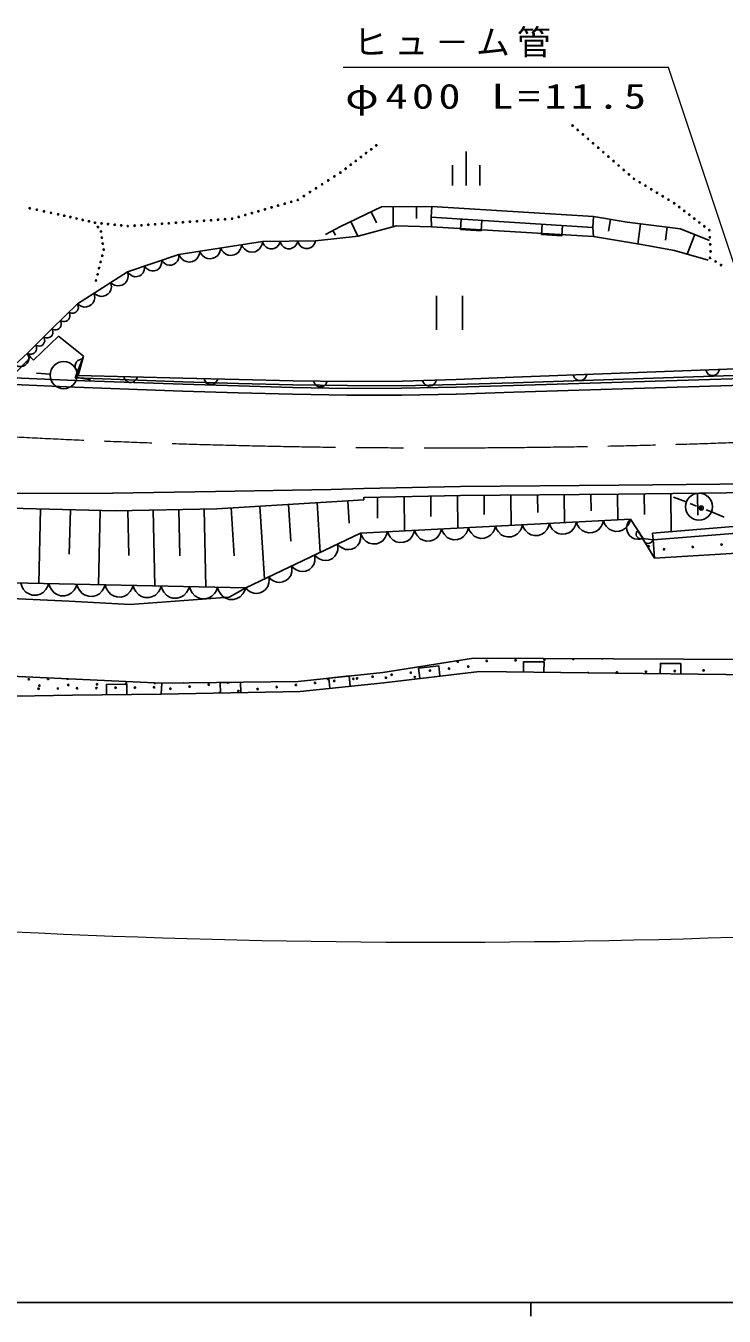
# Model space of a CAD drawing. Units: millimetres, scale not verified. Extents: x 40000 to 680000, y 20000 to 380000.
# Drawn here: x 230904 to 282191, y 204000 to 298702 of the extents above; entities that cross this region are included whole.
import ezdxf

# ---------------------------------------------------------------- set-up
doc = ezdxf.new("R2010")
doc.units = ezdxf.units.MM
doc.header["$LTSCALE"] = 1000
doc.linetypes.add('CHAIN', pattern=[18.5, 12, -1.5, 3.5, -1.5])
for name, color, linetype, lineweight in [('M-BGD', 7, 'Continuous', 25), ('M-BGD-HTXT', 7, 'Continuous', 13), ('M-BMK', 2, 'CHAIN', 13), ('M-TTL-BAND', 7, 'Continuous', 25)]:
    doc.layers.add(name, color=color, linetype=linetype, lineweight=lineweight)
doc.styles.add('ＭＳ ゴシック', font='')
doc.styles.get('ＭＳ ゴシック').set_extended_font_data('MS Gothic')

# ---------------------------------------------------------------- blocks, each defined once
blk = doc.blocks.new('BUHIN10')
at = {"color": 7, "linetype": 'Continuous', "lineweight": 25}
blk.add_lwpolyline([(235, -442), (114, -460), (0, -453), (-142, -421), (-246, -352), (-332, -264), (-405, -127), (-429, -7), (-428, 118), (-377, 256), (-319, 354), (-235, 442)], dxfattribs=at)
blk = doc.blocks.new('BUHIN55')
at = {"color": 7, "linetype": 'Continuous', "lineweight": 25}
blk.add_lwpolyline([(-430, 939), (-614, 770), (-745, 573), (-868, 296), (-886, 38), (-856, -215), (-722, -507), (-551, -695), (-344, -850), (-53, -939), (179, -963), (430, -939)], dxfattribs=at)
blk = doc.blocks.new('BUHIN56')
at = {"color": 7, "linetype": 'Continuous', "lineweight": 25}
blk.add_lwpolyline([(-729, 584), (-809, 372), (-835, 160), (-821, -114), (-731, -330), (-604, -522), (-377, -703), (-162, -786), (68, -827), (339, -780), (537, -705), (729, -584)], dxfattribs=at)
blk = doc.blocks.new('BUHIN57')
at = {"color": 7, "linetype": 'Continuous', "lineweight": 25}
blk.add_lwpolyline([(-477, 869), (-642, 694), (-754, 497), (-852, 222), (-851, -26), (-804, -266), (-656, -536), (-479, -704), (-270, -838), (15, -903), (239, -910), (477, -869)], dxfattribs=at)
blk = doc.blocks.new('BUHIN109')
at = {"color": 7, "linetype": 'Continuous', "lineweight": 25}
blk.add_circle((0, 0), 49.8, dxfattribs=at)
blk = doc.blocks.new('BUHIN111')
at = {"color": 7, "linetype": 'Continuous', "lineweight": 25}
blk.add_circle((0, 0), 49.8, dxfattribs=at)
blk = doc.blocks.new('BUHIN115')
at = {"color": 7, "linetype": 'Continuous', "lineweight": 25}
blk.add_circle((0, 0), 49.8, dxfattribs=at)
blk = doc.blocks.new('BUHIN117')
at = {"color": 7, "linetype": 'Continuous', "lineweight": 25}
blk.add_circle((0, 0), 49.8, dxfattribs=at)
blk = doc.blocks.new('BUHIN134')
at = {"color": 7, "linetype": 'Continuous', "lineweight": 25}
blk.add_circle((0, 0), 49.8, dxfattribs=at)
blk = doc.blocks.new('BUHIN137')
at = {"color": 7, "linetype": 'Continuous', "lineweight": 25}
blk.add_circle((0, 0), 49.8, dxfattribs=at)
blk = doc.blocks.new('BUHIN139')
at = {"color": 7, "linetype": 'Continuous', "lineweight": 25}
blk.add_circle((0, 0), 49.8, dxfattribs=at)
blk = doc.blocks.new('BUHIN141')
at = {"color": 7, "linetype": 'Continuous', "lineweight": 25}
blk.add_circle((0, 0), 49.8, dxfattribs=at)
blk = doc.blocks.new('BUHIN143')
at = {"color": 7, "linetype": 'Continuous', "lineweight": 25}
blk.add_circle((0, 0), 49.8, dxfattribs=at)
blk = doc.blocks.new('BUHIN144')
at = {"color": 7, "linetype": 'Continuous', "lineweight": 25}
blk.add_circle((0, 0), 49.8, dxfattribs=at)
blk = doc.blocks.new('BUHIN146')
at = {"color": 7, "linetype": 'Continuous', "lineweight": 25}
blk.add_circle((0, 0), 49.8, dxfattribs=at)
blk = doc.blocks.new('BUHIN148')
at = {"color": 7, "linetype": 'Continuous', "lineweight": 25}
blk.add_circle((0, 0), 49.8, dxfattribs=at)
blk = doc.blocks.new('BUHIN150')
at = {"color": 7, "linetype": 'Continuous', "lineweight": 25}
blk.add_circle((0, 0), 49.8, dxfattribs=at)
blk = doc.blocks.new('BUHIN152')
at = {"color": 7, "linetype": 'Continuous', "lineweight": 25}
blk.add_circle((0, 0), 49.8, dxfattribs=at)
blk = doc.blocks.new('BUHIN154')
at = {"color": 7, "linetype": 'Continuous', "lineweight": 25}
blk.add_circle((0, 0), 49.8, dxfattribs=at)
blk = doc.blocks.new('BUHIN164')
at = {"color": 7, "linetype": 'Continuous', "lineweight": 25}
blk.add_lwpolyline([(-284, 694), (-978, 411), (-411, -978), (284, -694)], dxfattribs=at)
blk = doc.blocks.new('BUHIN186')
at = {"color": 7, "linetype": 'Continuous', "lineweight": 25}
blk.add_lwpolyline([(-398, 139), (-400, 37), (-380, -57), (-332, -172), (-262, -250), (-178, -313), (-55, -356), (49, -359), (153, -342), (261, -281), (334, -219), (398, -139)], dxfattribs=at)
blk = doc.blocks.new('BUHIN187')
at = {"color": 7, "linetype": 'Continuous', "lineweight": 25}
blk.add_lwpolyline([(-413, 148), (-416, 42), (-395, -56), (-347, -176), (-274, -258), (-188, -324), (-60, -370), (48, -373), (156, -356), (269, -294), (346, -231), (413, -148)], dxfattribs=at)
blk = doc.blocks.new('BUHIN188')
at = {"color": 7, "linetype": 'Continuous', "lineweight": 25}
blk.add_lwpolyline([(-618, 382), (-660, 212), (-660, 45), (-624, -165), (-534, -324), (-417, -460), (-225, -579), (-51, -622), (130, -632), (335, -571), (481, -494), (618, -382)], dxfattribs=at)
blk = doc.blocks.new('BUHIN189')
at = {"color": 7, "linetype": 'Continuous', "lineweight": 25}
blk.add_lwpolyline([(-464, 475), (-539, 332), (-576, 185), (-590, -10), (-544, -170), (-471, -316), (-327, -464), (-182, -540), (-23, -589), (172, -580), (318, -544), (464, -475)], dxfattribs=at)
blk = doc.blocks.new('BUHIN190')
at = {"color": 7, "linetype": 'Continuous', "lineweight": 25}
blk.add_lwpolyline([(-442, 638), (-556, 489), (-627, 326), (-681, 104), (-661, -89), (-605, -273), (-468, -470), (-316, -587), (-142, -675), (85, -702), (260, -689), (442, -638)], dxfattribs=at)
blk = doc.blocks.new('BUHIN191')
at = {"color": 7, "linetype": 'Continuous', "lineweight": 25}
blk.add_lwpolyline([(-289, 581), (-401, 471), (-479, 345), (-551, 168), (-557, 6), (-532, -153), (-443, -333), (-332, -447), (-198, -540), (-14, -590), (132, -601), (289, -581)], dxfattribs=at)
blk = doc.blocks.new('BUHIN18')
at = {"color": 7, "linetype": 'Continuous', "lineweight": 25}
blk.add_circle((0, 0), 995, dxfattribs=at)

msp = doc.modelspace()

# ---------------------------------------------------------------- linework, layer by layer
at = {"layer": 'M-BGD'}
for p, q in [((263242, 289476), (263242, 286976)), ((262242, 288482), (262242, 286982)), ((264242, 288482), (264242, 286982)), ((257013, 285419), (254023, 283970)), ((256265, 285057), (256658, 284246)), ((260715, 285449), (257013, 285419)), ((257871, 285426), (257883, 283968)), ((259587, 285440), (259594, 284571)), ((260665, 284651), (260715, 285449)), ((260715, 285449), (272592, 284696)), ((254770, 284332), (255288, 283264)), ((260665, 284651), (260690, 283960)), ((260665, 284651), (272541, 283898)), ((272541, 283898), (272592, 284696)), ((272592, 284696), (275065, 284291)), ((273829, 284494), (273688, 283638)), ((275065, 284291), (278983, 283804)), ((276045, 284169), (275860, 282688)), ((252177, 282910), (255322, 283268)), ((254023, 283970), (252903, 283382)), ((253463, 283676), (253647, 283325)), ((255322, 283268), (258126, 284034)), ((258126, 284034), (260690, 283960)), ((260690, 283960), (272602, 283234)), ((272602, 283234), (272541, 283898)), ((275967, 282670), (272602, 283234)), ((278003, 283926), (277884, 282970)), ((278983, 283804), (281110, 282955)), ((280046, 283379), (279469, 281934)), ((242149, 281910), (248287, 282869)), ((248287, 282869), (252177, 282910)), ((278530, 282201), (275967, 282670)), ((238371, 280644), (242149, 281910)), ((281013, 281495), (278530, 282201)), ((234689, 278306), (238371, 280644)), ((261066, 278887), (261066, 276387)), ((262985, 276387), (262985, 278887)), ((232812, 276463), (234689, 278306)), ((231021, 274676), (232812, 276463)), ((233314, 275926), (231481, 274171)), ((235146, 274452), (233314, 275926)), ((231021, 274676), (230111, 273817)), ((231248, 274383), (231021, 274676)), ((230022, 273098), (231248, 274383)), ((231481, 274171), (231248, 274383)), ((235146, 274452), (234533, 272877)), ((234761, 273050), (235146, 274452)), ((234522, 272675), (230036, 272878)), ((232690, 273141), (231692, 273218)), ((234533, 272877), (234761, 273050)), ((242426, 272581), (234533, 272877)), ((234671, 272886), (235654, 272708)), ((234761, 273050), (242440, 272845)), ((246558, 272741), (242440, 272845)), ((262514, 272746), (258578, 272625)), ((266729, 272909), (262514, 272746)), ((286215, 273144), (266722, 272497)), ((286545, 272916), (266725, 272308)), ((286213, 273640), (266729, 272909)), ((234500, 272175), (230014, 272378)), ((242406, 271895), (234505, 272175)), ((242424, 272394), (234522, 272675)), ((246498, 271778), (242410, 271895)), ((246512, 272278), (242424, 272394)), ((246515, 272453), (242426, 272581)), ((250503, 272165), (246512, 272278)), ((250515, 272363), (246515, 272453)), ((250538, 272647), (246558, 272741)), ((254516, 272094), (250503, 272165)), ((254518, 272300), (250515, 272363)), ((254528, 272605), (250538, 272647)), ((258509, 272104), (254516, 272094)), ((258507, 272291), (254518, 272300)), ((258578, 272625), (254528, 272605)), ((262513, 272366), (258507, 272291)), ((262510, 272174), (258509, 272104)), ((266725, 272308), (262510, 272174)), ((262513, 272366), (266722, 272497)), ((266741, 271808), (262526, 271675)), ((286560, 272416), (266741, 271808)), ((250489, 271665), (246498, 271778)), ((254507, 271594), (250494, 271665)), ((258510, 271604), (254517, 271594)), ((262519, 271675), (258518, 271604)), ((228677, 264385), (237283, 264402)), ((237283, 264402), (244832, 264516)), ((244832, 264516), (253339, 264681)), ((253339, 264681), (255728, 264739)), ((255728, 264739), (262816, 264882)), ((255741, 264089), (262829, 264232)), ((262816, 264882), (274454, 264987)), ((262822, 264232), (274461, 264337)), ((268478, 264242), (268493, 262978)), ((270437, 264265), (270462, 262236)), ((272397, 264289), (272411, 263117)), ((274356, 264312), (274379, 262437)), ((274454, 264987), (291005, 265161)), ((274461, 264337), (291012, 264511)), ((276316, 264335), (276334, 262830)), ((278275, 264359), (278308, 261578)), ((280235, 264382), (280254, 262796)), ((228699, 263321), (237462, 263107)), ((244944, 263256), (253360, 263774)), ((245996, 263321), (246212, 259807)), ((248100, 263450), (248429, 258104)), ((250204, 263580), (250370, 260881)), ((252308, 263709), (252532, 260060)), ((253360, 263774), (255738, 263916)), ((254549, 263845), (254647, 262197)), ((255738, 263916), (255730, 264101)), ((256721, 264101), (256740, 262560)), ((258681, 264124), (258710, 261633)), ((260640, 264148), (260657, 262699)), ((262599, 264171), (262627, 261834)), ((264559, 264195), (264575, 262838)), ((266518, 264218), (266545, 262035)), ((279402, 263760), (278466, 264113)), ((280159, 263452), (279696, 263643)), ((280447, 263310), (280546, 263310)), ((231985, 263241), (231852, 257780)), ((234176, 263188), (234096, 259915)), ((236366, 263134), (236233, 257685)), ((237462, 263107), (244944, 263256)), ((238397, 263126), (238462, 259832)), ((240267, 263163), (240378, 257595)), ((242138, 263200), (242205, 259812)), ((244008, 263237), (244122, 257513)), ((255487, 261467), (275298, 262484)), ((275298, 262484), (276228, 261082)), ((276921, 261464), (291867, 262686)), ((280857, 263179), (281326, 263005)), ((281263, 263028), (282188, 262649)), ((247053, 257449), (255487, 261467)), ((276228, 261082), (275836, 261666)), ((277072, 259621), (275836, 261666)), ((276962, 260966), (276921, 261464)), ((291904, 262188), (276962, 260966)), ((276962, 260966), (276228, 261082)), ((276962, 260966), (277072, 259621)), ((277072, 259621), (290232, 260422)), ((224332, 257944), (247053, 257449)), ((222447, 257045), (234090, 256464)), ((238572, 256239), (245845, 256765)), ((245845, 256765), (247053, 257449)), ((234090, 256464), (238572, 256239)), ((257112, 251250), (263791, 252304)), ((263791, 252304), (284334, 252190)), ((226996, 251091), (240902, 250466)), ((257112, 251250), (250905, 250589)), ((257194, 250480), (264233, 251324)), ((264233, 251324), (272169, 251226)), ((272169, 251226), (284331, 251076)), ((240902, 250466), (240834, 249661)), ((250905, 250589), (240902, 250466)), ((251046, 249857), (257194, 250480)), ((234324, 249580), (225753, 249427)), ((240834, 249661), (234324, 249580)), ((240834, 249661), (251046, 249857))]:
    msp.add_line(p, q, dxfattribs=at)
for points in [[(230111, 273817), (230244, 273745), (230382, 273708), (230565, 273691), (230717, 273731), (230856, 273798), (230997, 273931), (231072, 274066), (231120, 274215), (231115, 274399), (231083, 274537), (231021, 274676)], [(234821, 273269), (234721, 273338), (234643, 273421), (234562, 273542), (234533, 273664), (234531, 273787), (234572, 273936), (234637, 274040), (234724, 274130), (234855, 274195), (234965, 274227), (235086, 274233)], [(239101, 272934), (239058, 272820), (238995, 272724), (238897, 272617), (238786, 272560), (238667, 272528), (238512, 272532), (238396, 272570), (238287, 272633), (238193, 272746), (238135, 272845), (238101, 272961)], [(244999, 272780), (244956, 272666), (244894, 272570), (244796, 272463), (244684, 272406), (244566, 272374), (244411, 272378), (244295, 272416), (244186, 272478), (244091, 272591), (244034, 272690), (243999, 272806)], [(253033, 272621), (252992, 272506), (252931, 272409), (252835, 272300), (252724, 272242), (252606, 272208), (252451, 272209), (252334, 272246), (252225, 272307), (252128, 272418), (252069, 272516), (252033, 272631)], [(261046, 272701), (261010, 272584), (260953, 272485), (260861, 272372), (260753, 272309), (260636, 272270), (260482, 272266), (260363, 272297), (260251, 272354), (260150, 272461), (260087, 272556), (260046, 272670)], [(280564, 263407), (280447, 263407), (280447, 263224), (280564, 263224)], [(275298, 262484), (275172, 262324), (275091, 262149), (275028, 261911), (275046, 261701), (275102, 261501), (275246, 261284), (275408, 261154), (275595, 261055), (275840, 261021), (276030, 261031), (276228, 261082)], [(275836, 261666), (275784, 261599), (275750, 261526), (275724, 261426), (275732, 261338), (275756, 261255), (275817, 261164), (275885, 261110), (275963, 261069), (276066, 261055), (276145, 261060), (276228, 261082)], [(276228, 261082), (276242, 260993), (276275, 260914), (276334, 260822), (276408, 260766), (276490, 260725), (276603, 260707), (276694, 260721), (276782, 260752), (276866, 260821), (276920, 260886), (276962, 260966)], [(268951, 251265), (268960, 252015), (267461, 252034), (267451, 251284)], [(279000, 251142), (279009, 251891), (277509, 251910), (277500, 251160)], [(254727, 250249), (254648, 250995), (253156, 250836), (253236, 250090)], [(261320, 250989), (261234, 251734), (259744, 251563), (259830, 250818)], [(238329, 249630), (238320, 250380), (236820, 250361), (236829, 249611)], [(246690, 249773), (246676, 250523), (245176, 250494), (245190, 249744)]]:
    msp.add_lwpolyline(points, dxfattribs=at)
for centre, radius in [((254011, 287934), 49.8), ((275568, 287472), 49.8), ((250880, 285923), 49.8), ((278521, 285679), 49.8), ((233280, 284864), 49.8), ((235986, 284253), 49.8), ((241409, 284210), 49.8), ((246060, 284543), 49.8), ((236204, 283929), 49.8), ((236421, 283605), 49.8), ((238397, 283999), 49.8), ((281106, 283704), 49.8), ((236627, 282280), 49.8), ((281154, 281663), 49.8), ((281192, 282141), 49.8), ((280505, 263310), 149), ((276644, 260510), 49.8), ((279885, 260453), 49.8), ((281999, 260625), 49.8), ((277771, 260280), 49.8), ((262628, 252040), 49.8), ((264749, 252089), 49.8), ((266870, 252138), 49.8), ((268991, 252186), 49.8), ((256366, 250927), 49.8), ((257772, 251077), 49.8), ((259178, 251227), 49.8), ((260585, 251377), 49.8), ((261991, 251527), 49.8), ((263397, 251677), 49.8), ((276438, 251296), 49.8), ((278558, 251345), 49.8), ((280679, 251394), 49.8), ((231128, 250748), 49.8), ((231843, 250049), 49.8), ((231902, 250275), 49.8), ((232542, 250765), 49.8), ((233258, 250067), 49.8), ((234022, 250323), 49.8), ((234672, 250084), 49.8), ((236086, 250102), 49.8), ((236143, 250372), 49.8), ((237500, 250120), 49.8), ((238264, 250421), 49.8), ((238914, 250137), 49.8), ((240328, 250155), 49.8), ((241525, 250055), 49.8), ((242932, 250205), 49.8), ((244338, 250355), 49.8), ((247929, 250027), 49.8), ((249335, 250177), 49.8), ((250741, 250327), 49.8), ((252147, 250477), 49.8), ((253109, 250761), 49.8), ((253553, 250627), 49.8), ((254960, 250777), 49.8), ((255230, 250810), 49.8), ((257351, 250858), 49.8), ((259472, 250907), 49.8), ((246522, 249877), 49.8)]:
    msp.add_circle(centre, radius, dxfattribs=at)
for centre, start, end in [((276056, 261319), 110.76055, 130.48294), ((276056, 261319), 291.79816, 316.90865), ((271111, 252235), 144.80474, 34.56204), ((273232, 252284), 219.58402, 319.78276), ((272196, 251199), 31.38158, 147.20609), ((274317, 251248), 282.91772, 255.66989), ((233956, 250783), 183.11043, 351.74354), ((240385, 250469), 154.29512, 20.55885), ((242506, 250518), 221.59185, 319.82066), ((245744, 250505), 157.03697, 24.37553), ((245116, 249727), 19.64687, 162.55108)]:
    msp.add_arc(centre, 49.8, start, end, dxfattribs=at)
at = {"layer": 'M-BGD-HTXT'}
for p, q in [((278094, 295638), (254219, 295638)), ((286705, 269806), (278094, 295638))]:
    msp.add_line(p, q, dxfattribs=at)
msp.add_arc((261166, 867731), 636283, 262.27153, 272.7735, dxfattribs=at)
at = {"layer": 'M-BMK'}
msp.add_arc((261165, 867731), 600000, 262.83643, 272.24248, dxfattribs=at)
at = {"layer": 'M-TTL-BAND'}
for p, q in [((40000, 205000), (579000, 205000)), ((268000, 205000), (268000, 204000))]:
    msp.add_line(p, q, dxfattribs=at)

# ---------------------------------------------------------------- block references
at = {"layer": 'M-BGD', "rotation": 64.16251}
for name, p in [('BUHIN143', (271061, 291384)), ('BUHIN143', (271436, 291058)), ('BUHIN143', (271812, 290732)), ('BUHIN144', (256646, 289928)), ('BUHIN143', (272188, 290406)), ('BUHIN143', (272563, 290080)), ('BUHIN143', (272939, 289754)), ('BUHIN144', (255141, 288788)), ('BUHIN144', (255517, 289073)), ('BUHIN144', (255894, 289358)), ('BUHIN144', (256270, 289643)), ('BUHIN143', (273315, 289428)), ('BUHIN143', (273690, 289102)), ('BUHIN143', (274066, 288776)), ('BUHIN144', (254388, 288218)), ('BUHIN144', (254764, 288503)), ('BUHIN143', (274441, 288450)), ('BUHIN143', (274817, 288124)), ('BUHIN146', (252669, 287072)), ('BUHIN146', (253117, 287359)), ('BUHIN146', (253564, 287646)), ('BUHIN143', (275193, 287798)), ('BUHIN141', (275990, 287216)), ('BUHIN141', (276412, 286960)), ('BUHIN146', (251327, 286210)), ('BUHIN146', (251775, 286497)), ('BUHIN146', (252222, 286785)), ('BUHIN141', (276834, 286704)), ('BUHIN141', (277256, 286448)), ('BUHIN141', (277678, 286191)), ('BUHIN141', (278099, 285935)), ('BUHIN117', (231193, 285310)), ('BUHIN117', (231715, 285199)), ('BUHIN117', (232236, 285087)), ('BUHIN148', (247988, 285095)), ('BUHIN148', (248470, 285233)), ('BUHIN148', (248952, 285371)), ('BUHIN148', (249434, 285509)), ('BUHIN148', (249916, 285647)), ('BUHIN148', (250398, 285785)), ('BUHIN139', (278890, 285397)), ('BUHIN139', (279260, 285115)), ('BUHIN117', (232758, 284976)), ('BUHIN115', (233731, 284762)), ('BUHIN115', (234182, 284661)), ('BUHIN115', (234633, 284559)), ('BUHIN115', (235084, 284457)), ('BUHIN115', (235535, 284355)), ('BUHIN154', (235986, 284253)), ('BUHIN154', (236469, 284202)), ('BUHIN154', (236951, 284151)), ('BUHIN154', (237433, 284100)), ('BUHIN154', (237915, 284050)), ('BUHIN152', (239401, 284069)), ('BUHIN152', (239903, 284104)), ('BUHIN152', (240405, 284139)), ('BUHIN152', (240907, 284175)), ('BUHIN150', (241925, 284247)), ('BUHIN150', (242442, 284284)), ('BUHIN150', (242959, 284321)), ('BUHIN150', (243476, 284358)), ('BUHIN150', (243993, 284395)), ('BUHIN150', (244509, 284432)), ('BUHIN150', (245026, 284469)), ('BUHIN150', (245543, 284506)), ('BUHIN148', (246542, 284681)), ('BUHIN148', (247024, 284819)), ('BUHIN148', (247506, 284957)), ('BUHIN164', (263634, 284462)), ('BUHIN164', (269572, 284086)), ('BUHIN139', (279629, 284832)), ('BUHIN139', (279998, 284550)), ('BUHIN139', (280367, 284268)), ('BUHIN111', (236489, 283163)), ('BUHIN152', (238899, 284034)), ('BUHIN190', (245985, 282510)), ('BUHIN190', (247520, 282749)), ('BUHIN191', (248935, 282876)), ('BUHIN191', (250232, 282890)), ('BUHIN191', (251529, 282903)), ('BUHIN139', (280737, 283986)), ('BUHIN137', (281135, 283183)), ('BUHIN111', (236558, 282721)), ('BUHIN189', (241520, 281699)), ('BUHIN190', (242917, 282030)), ('BUHIN190', (244451, 282270)), ('BUHIN137', (281163, 282662)), ('BUHIN109', (236401, 281372)), ('BUHIN109', (236514, 281826)), ('BUHIN189', (239001, 280855)), ('BUHIN189', (240260, 281277)), ('BUHIN134', (281154, 281663)), ('BUHIN134', (281557, 281405)), ('BUHIN109', (236175, 280464)), ('BUHIN109', (236288, 280918)), ('BUHIN188', (237757, 280254)), ('BUHIN134', (281961, 281146)), ('BUHIN188', (235303, 278695)), ('BUHIN188', (236530, 279475)), ('BUHIN109', (236062, 280010)), ('BUHIN187', (234376, 277999)), ('BUHIN187', (233750, 277384)), ('BUHIN186', (232513, 276166)), ('BUHIN187', (233125, 276770)), ('BUHIN186', (231916, 275570)), ('BUHIN186', (231319, 274974)), ('BUHIN18', (233687, 273064)), ('BUHIN10', (281342, 273457)), ('BUHIN10', (271600, 273092)), ('BUHIN18', (280338, 263408)), ('BUHIN57', (256477, 261518)), ('BUHIN57', (258458, 261620)), ('BUHIN57', (260440, 261722)), ('BUHIN57', (262421, 261823)), ('BUHIN57', (264402, 261925)), ('BUHIN57', (266383, 262026)), ('BUHIN57', (268364, 262128)), ('BUHIN57', (270345, 262230)), ('BUHIN57', (272327, 262331)), ('BUHIN57', (274308, 262433)), ('BUHIN56', (254643, 261066)), ('BUHIN56', (252957, 260262)), ('BUHIN56', (249583, 258655)), ('BUHIN56', (251270, 259458)), ('BUHIN55', (231562, 257787)), ('BUHIN55', (233627, 257742)), ('BUHIN56', (247897, 257851)), ('BUHIN55', (235693, 257697)), ('BUHIN55', (237758, 257652)), ('BUHIN55', (239824, 257607)), ('BUHIN55', (241889, 257562)), ('BUHIN55', (243955, 257517)), ('BUHIN55', (246021, 257472))]:
    msp.add_blockref(name, p, dxfattribs=at)

# ---------------------------------------------------------------- texts
at = {"layer": 'M-BGD-HTXT', "char_height": 1833, "attachment_point": 7, "style": 'ＭＳ ゴシック'}
for s, insert in [('\\T1.2;ヒュ－ム管', (254958, 296387)), ('\\T1.2;\\W1.3;φ400\\~L=11.5', (254359, 292119))]:
    msp.add_mtext(s, dxfattribs=dict(at, insert=insert))

doc.saveas('drawing.dxf')
